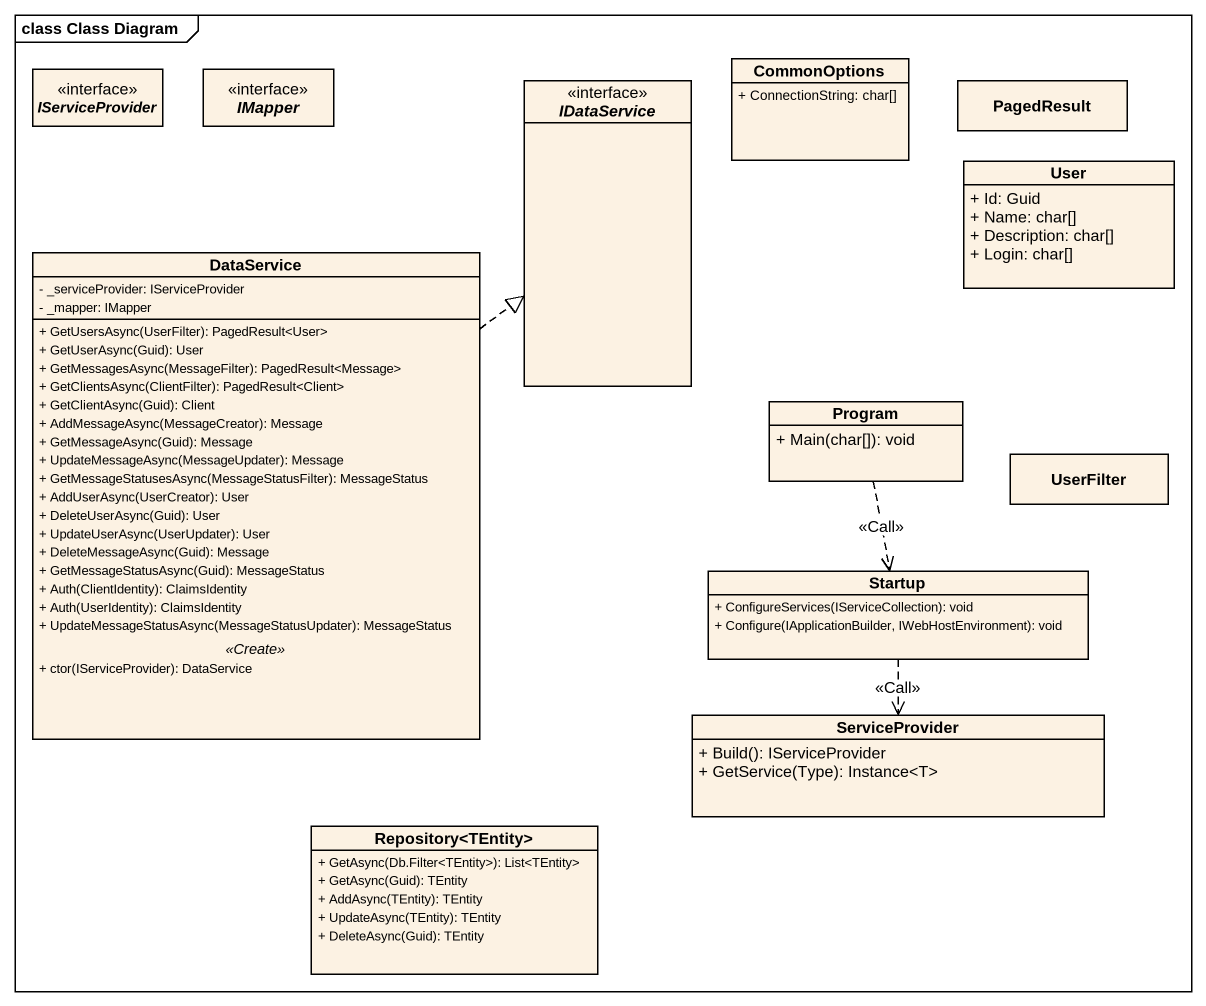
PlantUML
@startuml
mainframe class Class Diagram
hide circle
hide empty members
skinparam classAttributeIconSize 0
interface IServiceProvider
interface IMapper
class CommonOptions {
  + ConnectionString: char[]
}
interface IDataService
class PagedResult
class User {
  + Id: Guid
  + Name: char[]
  + Description: char[]
  + Login: char[]
}
class DataService {
  - _serviceProvider: IServiceProvider
  - _mapper: IMapper
  --
  + GetUsersAsync(UserFilter): PagedResult<User>
  + GetUserAsync(Guid): User
  + GetMessagesAsync(MessageFilter): PagedResult<Message>
  + GetClientsAsync(ClientFilter): PagedResult<Client>
  + GetClientAsync(Guid): Client
  + AddMessageAsync(MessageCreator): Message
  + GetMessageAsync(Guid): Message
  + UpdateMessageAsync(MessageUpdater): Message
  + GetMessageStatusesAsync(MessageStatusFilter): MessageStatus
  + AddUserAsync(UserCreator): User
  + DeleteUserAsync(Guid): User
  + UpdateUserAsync(UserUpdater): User
  + DeleteMessageAsync(Guid): Message
  + GetMessageStatusAsync(Guid): MessageStatus
  + Auth(ClientIdentity): ClaimsIdentity
  + Auth(UserIdentity): ClaimsIdentity
  + UpdateMessageStatusAsync(MessageStatusUpdater): MessageStatus
  .. <<Create>> ..
  + ctor(IServiceProvider): DataService
}
class Program {
  + Main(char[]): void
}
class UserFilter
class Startup {
  + ConfigureServices(IServiceCollection): void
  + Configure(IApplicationBuilder, IWebHostEnvironment): void
}
class ServiceProvider {
  + Build(): IServiceProvider
  + GetService(Type): Instance<T>
}
class "Repository<TEntity>" as Repository_TEntity {
  + GetAsync(Db.Filter<TEntity>): List<TEntity>
  + GetAsync(Guid): TEntity
  + AddAsync(TEntity): TEntity
  + UpdateAsync(TEntity): TEntity
  + DeleteAsync(Guid): TEntity
}
DataService .up.|> IDataService
Program ..> Startup : <<Call>>
Startup ..> ServiceProvider : <<Call>>
@enduml
